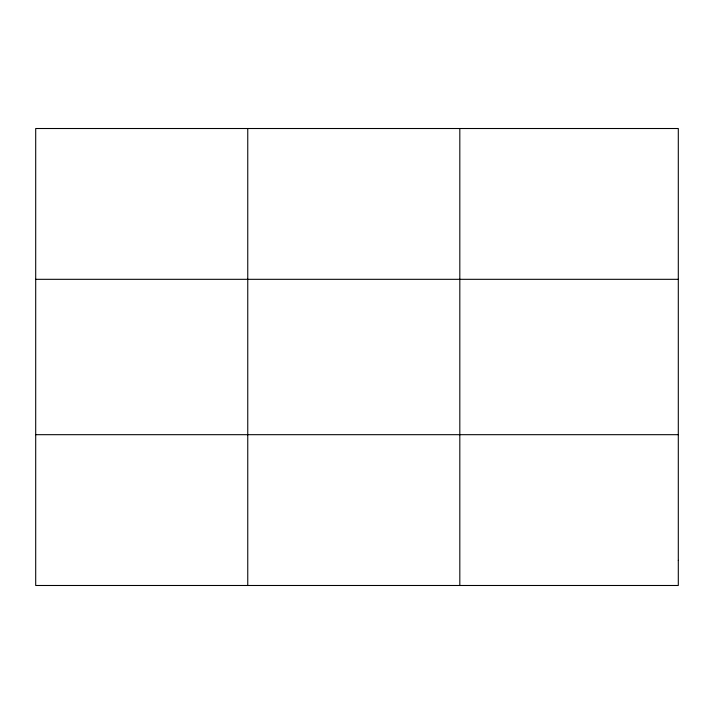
<?xml version="1.0" encoding="UTF-8"?>
<svg xmlns="http://www.w3.org/2000/svg" width="714" height="714" viewBox="0 0 714 714"><rect width="100%" height="100%" fill="white"/><g stroke="black" fill="none" stroke-linecap="round" stroke-linejoin="round"><path stroke-width="1.07" d="M247.758 585.489L247.758 128.511M459.816 585.489L459.816 128.511M35.7 279.317L678.3 279.317M35.7 434.683L678.3 434.683M678.3 560.356L678.3 585.489L35.7 585.489L35.7 128.511L678.3 128.511L678.3 560.356"/></g></svg>
